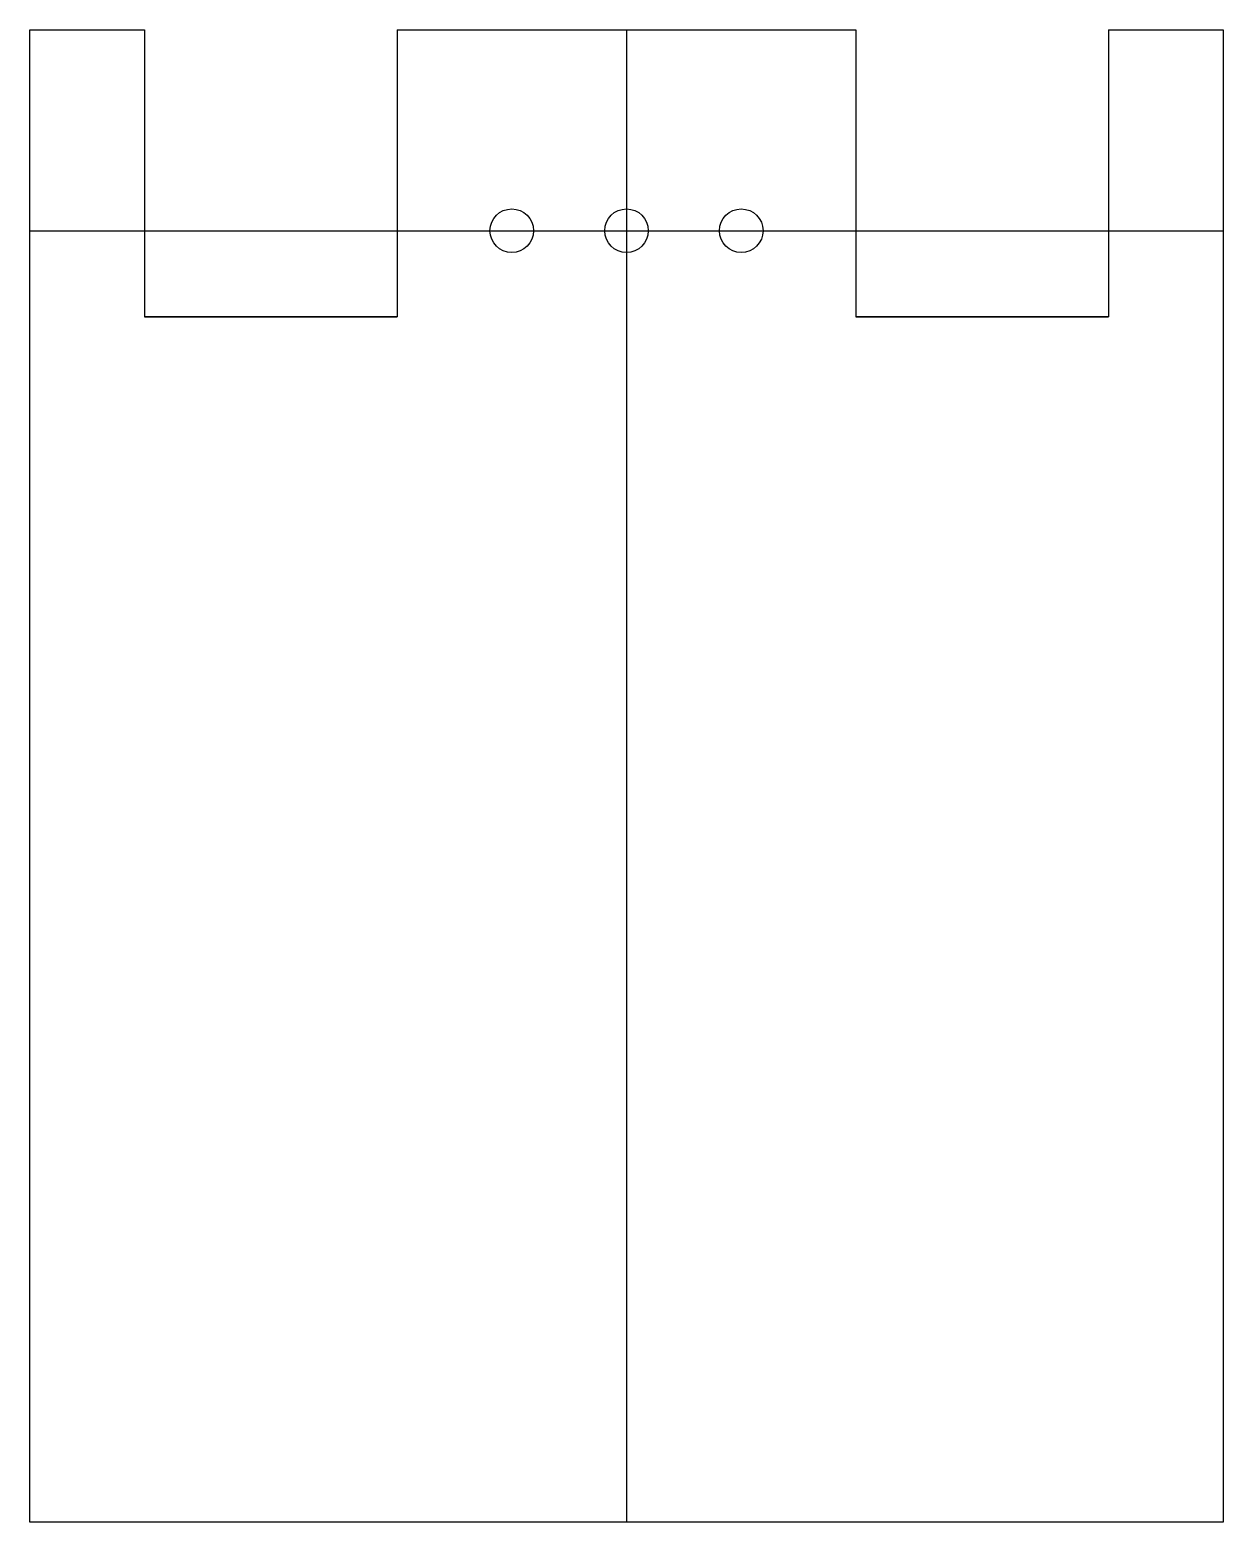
# Model space of a CAD drawing. Header units: inches. Extents: x -2.34 to 1.76, y -3.68 to 1.44.
import ezdxf

# ---------------------------------------------------------------- set-up
doc = ezdxf.new("R2010")
doc.units = ezdxf.units.IN
doc.layers.get('0').update_dxf_attribs({"linetype": 'CONTINUOUS'})

msp = doc.modelspace()

# ---------------------------------------------------------------- linework, layer by layer
for p, q in [((-2.3376, 0.4579), (-2.3376, 1.4421)), ((-2.3376, 1.4421), (-1.9439, 1.4421)), ((-1.9439, 1.4421), (-1.9439, 0.4579)), ((-1.0777, 1.4421), (-1.0777, 0.4579)), ((-1.0777, 1.4421), (0.4971, 1.4421)), ((-0.2903, 1.4421), (-0.2903, -3.676)), ((0.4971, 1.4421), (0.4971, 0.4579)), ((1.3632, 1.4421), (1.3632, 0.4579)), ((1.3632, 1.4421), (1.7569, 1.4421)), ((1.7569, 1.4421), (1.7569, 0.4579)), ((-2.3376, 0.7532), (1.7569, 0.7532)), ((-2.3376, -3.676), (-2.3376, 0.4579)), ((-1.0777, 0.4579), (-1.9439, 0.4579)), ((-1.9439, 0.4579), (-1.0777, 0.4579)), ((1.3632, 0.4579), (0.4971, 0.4579)), ((0.4971, 0.4579), (1.3632, 0.4579)), ((1.7569, 0.4579), (1.7569, -3.676)), ((1.7569, -3.676), (-2.3376, -3.676))]:
    msp.add_line(p, q)
for centre in [(-0.684, 0.7532), (-0.2903, 0.7532), (0.1034, 0.7532)]:
    msp.add_circle(centre, 0.0748)

doc.saveas('drawing.dxf')
